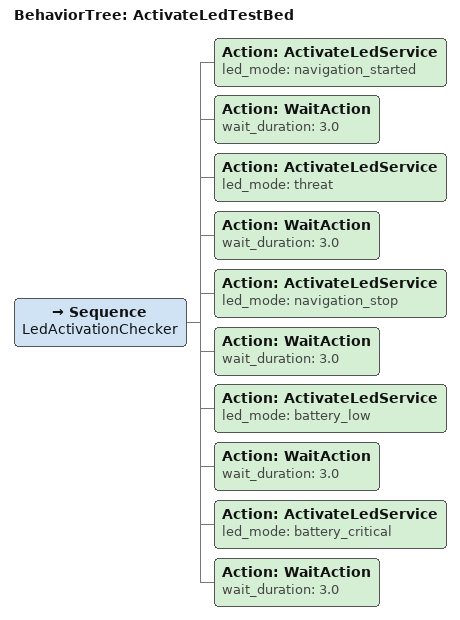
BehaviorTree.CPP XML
<?xml version="1.0"?>
<root>
    <BehaviorTree ID="ActivateLedTestBed">
        <Sequence name="LedActivationChecker">
            <Action ID="ActivateLedService" led_mode="navigation_started" />
            <Action ID="WaitAction" wait_duration="3.0" />

            <Action ID="ActivateLedService" led_mode="threat" />
            <Action ID="WaitAction" wait_duration="3.0" />

            <Action ID="ActivateLedService" led_mode="navigation_stop" />
            <Action ID="WaitAction" wait_duration="3.0" />

            <Action ID="ActivateLedService" led_mode="battery_low" />
            <Action ID="WaitAction" wait_duration="3.0" />

            <Action ID="ActivateLedService" led_mode="battery_critical" />
            <Action ID="WaitAction" wait_duration="3.0" />
        </Sequence>
    </BehaviorTree>
</root>
